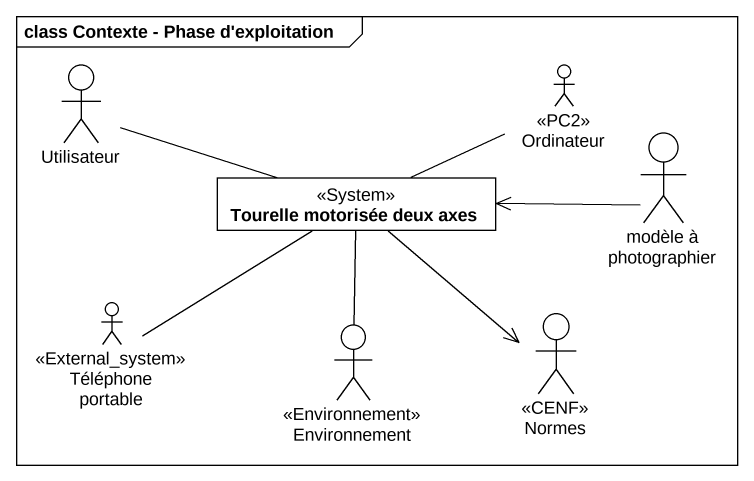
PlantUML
@startuml
mainframe class Contexte - Phase d'exploitation
allowmixing
hide circle
hide empty members
actor Utilisateur
actor Ordinateur <<PC2>>
class "Tourelle motorisée deux axes" as Tourelle_motorisée_deux_axes <<System>>
actor "modèle à photographier" as modèle_à_photographier
actor "Téléphone portable" as Téléphone_portable <<External_system>>
actor Environnement <<Environnement>>
actor Normes <<CENF>>
Utilisateur -right- Tourelle_motorisée_deux_axes
Ordinateur -left- Tourelle_motorisée_deux_axes
Tourelle_motorisée_deux_axes --> Normes
modèle_à_photographier -left-> Tourelle_motorisée_deux_axes
Téléphone_portable -up- Tourelle_motorisée_deux_axes
Environnement -up- Tourelle_motorisée_deux_axes
@enduml
